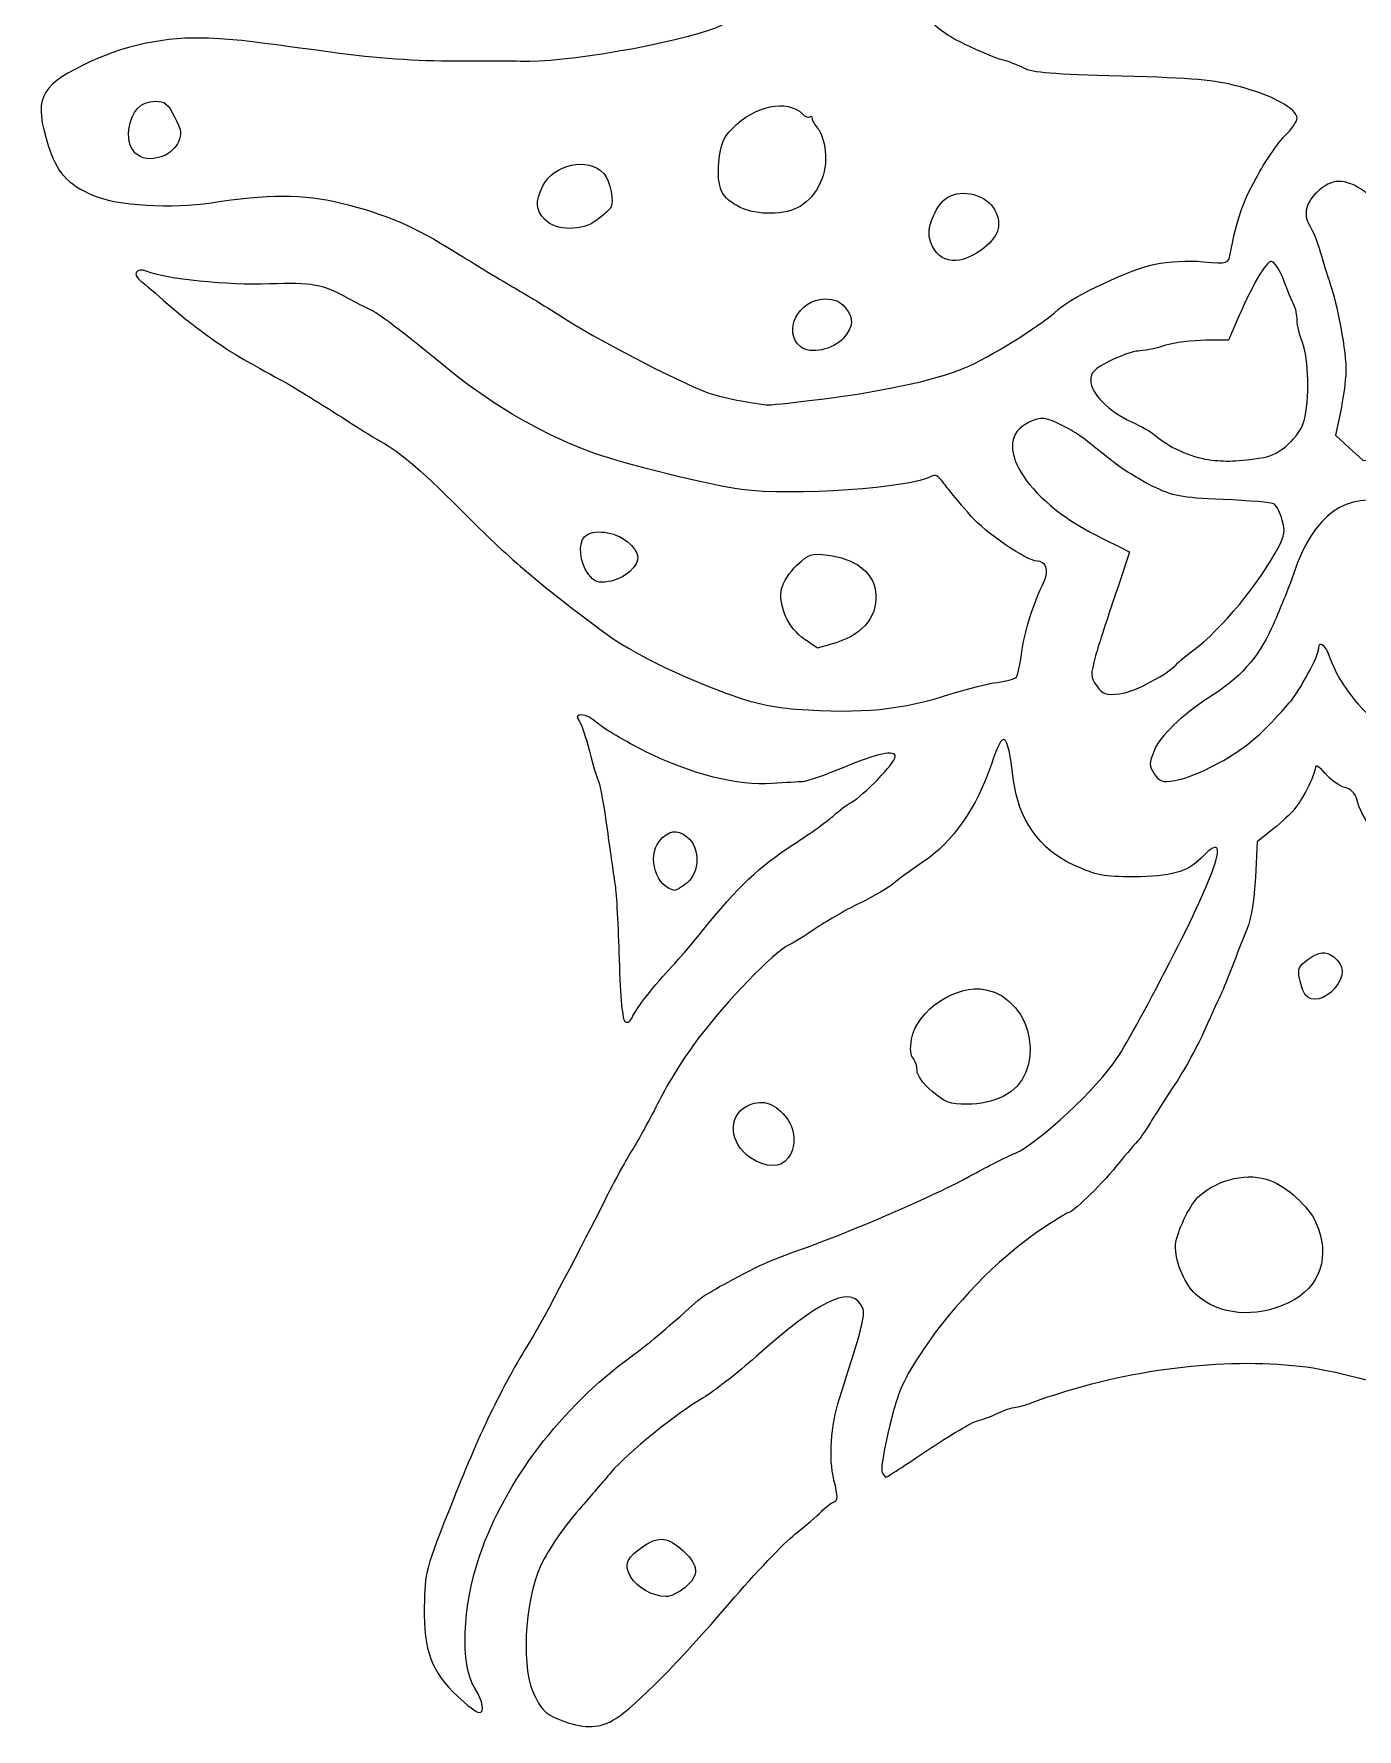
# Model space of a CAD drawing. Header units: centimetres. Extents: x -8.9 to 8.9, y -13 to 13.4.
# Drawn here: x 0.38 to 4.81, y -12.98 to -7.31 of the extents above; entities that cross this region are included whole.
import ezdxf

# ---------------------------------------------------------------- set-up
doc = ezdxf.new("R2010")
doc.units = ezdxf.units.CM
doc.header["$MEASUREMENT"] = 0
doc.layers.add('Layer 1', color=7, linetype='Continuous')

msp = doc.modelspace()

# ---------------------------------------------------------------- linework, layer by layer
at = {"layer": 'Layer 1'}
for points, knots in [([(2.76192, -8.53931), (2.72862, -8.53385), (2.67959, -8.52288), (2.65295, -8.51493), (2.65295, -8.51493), (2.58143, -8.49361), (2.28742, -8.34378), (2.17209, -8.26989), (2.17209, -8.26989), (2.11693, -8.23455), (2.03638, -8.18529), (1.99309, -8.16043), (1.99309, -8.16043), (1.94981, -8.13557), (1.85991, -8.08115), (1.79332, -8.0395), (1.79332, -8.0395), (1.65475, -7.95284), (1.56031, -7.91245), (1.40676, -7.87417), (1.40676, -7.87417), (1.2891, -7.84484), (1.1602, -7.84488), (0.97607, -7.8743), (0.97607, -7.8743), (0.84711, -7.89491), (0.65929, -7.88344), (0.58258, -7.85026), (0.58258, -7.85026), (0.49516, -7.81245), (0.45855, -7.77197), (0.43093, -7.68257), (0.43093, -7.68257), (0.38315, -7.52788), (0.40024, -7.48804), (0.54571, -7.41496), (0.54571, -7.41496), (0.67631, -7.34935), (0.82727, -7.31707), (0.96856, -7.32453), (0.96856, -7.32453), (1.07739, -7.33028), (1.06281, -7.32862), (1.37562, -7.37087), (1.37562, -7.37087), (1.53758, -7.39274), (1.65493, -7.40116), (1.79938, -7.40128), (1.79938, -7.40128), (1.90925, -7.40136), (2.01822, -7.40154), (2.04153, -7.40165), (2.04153, -7.40165), (2.19865, -7.40242), (2.59519, -7.32792), (2.6824, -7.28125), (2.6824, -7.28125), (2.69672, -7.27359), (2.74771, -7.25433), (2.79571, -7.23846), (2.79571, -7.23846), (2.91416, -7.1993), (3.08756, -7.12971), (3.16304, -7.09105), (3.16304, -7.09105), (3.22409, -7.05978), (3.22556, -7.05963), (3.24834, -7.08224), (3.24834, -7.08224), (3.26109, -7.09489), (3.27767, -7.11887), (3.28518, -7.13552), (3.28518, -7.13552), (3.29269, -7.15217), (3.32302, -7.19606), (3.35258, -7.23305), (3.35258, -7.23305), (3.39431, -7.28528), (3.42643, -7.31012), (3.49629, -7.34418), (3.49629, -7.34418), (3.54577, -7.36831), (3.60237, -7.39192), (3.62206, -7.39666), (3.62206, -7.39666), (3.64175, -7.4014), (3.67421, -7.41388), (3.69419, -7.42439), (3.69419, -7.42439), (3.72296, -7.43953), (3.79096, -7.44511), (4.02109, -7.45122), (4.02109, -7.45122), (4.26629, -7.45773), (4.32774, -7.46316), (4.41458, -7.48597), (4.41458, -7.48597), (4.52612, -7.51527), (4.6083, -7.56005), (4.6083, -7.59151), (4.6083, -7.59151), (4.6083, -7.6024), (4.58953, -7.62953), (4.5666, -7.65181), (4.5666, -7.65181), (4.54366, -7.67409), (4.50068, -7.73729), (4.47108, -7.79227), (4.47108, -7.79227), (4.42328, -7.88106), (4.40818, -7.92529), (4.38454, -8.04589), (4.38454, -8.04589), (4.37817, -8.07838), (4.37791, -8.07846), (4.2941, -8.07143), (4.2941, -8.07143), (4.24573, -8.06737), (4.17764, -8.07072), (4.13373, -8.0793), (4.13373, -8.0793), (4.05427, -8.09483), (3.86168, -8.18521), (3.80921, -8.23158), (3.80921, -8.23158), (3.74205, -8.29094), (3.57868, -8.39262), (3.49376, -8.42791), (3.49376, -8.42791), (3.396, -8.46854), (3.20589, -8.50859), (2.9859, -8.53491), (2.9859, -8.53491), (2.90932, -8.54407), (2.84122, -8.55104), (2.83456, -8.5504), (2.83456, -8.5504), (2.8279, -8.54976), (2.79521, -8.54476), (2.76192, -8.53929), (2.76192, -8.53929), (2.76192, -8.53929), (2.76192, -8.53931), (2.76192, -8.53931)], [0, 0, 0, 0, 0.027027, 0.027027, 0.027027, 0.027027, 0.0540541, 0.0540541, 0.0540541, 0.0540541, 0.0810811, 0.0810811, 0.0810811, 0.0810811, 0.1081081, 0.1081081, 0.1081081, 0.1081081, 0.1351351, 0.1351351, 0.1351351, 0.1351351, 0.1621622, 0.1621622, 0.1621622, 0.1621622, 0.1891892, 0.1891892, 0.1891892, 0.1891892, 0.2162162, 0.2162162, 0.2162162, 0.2162162, 0.2432432, 0.2432432, 0.2432432, 0.2432432, 0.2702703, 0.2702703, 0.2702703, 0.2702703, 0.2972973, 0.2972973, 0.2972973, 0.2972973, 0.3243243, 0.3243243, 0.3243243, 0.3243243, 0.3513514, 0.3513514, 0.3513514, 0.3513514, 0.3783784, 0.3783784, 0.3783784, 0.3783784, 0.4054054, 0.4054054, 0.4054054, 0.4054054, 0.4324324, 0.4324324, 0.4324324, 0.4324324, 0.4594595, 0.4594595, 0.4594595, 0.4594595, 0.4864865, 0.4864865, 0.4864865, 0.4864865, 0.5135135, 0.5135135, 0.5135135, 0.5135135, 0.5405405, 0.5405405, 0.5405405, 0.5405405, 0.5675676, 0.5675676, 0.5675676, 0.5675676, 0.5945946, 0.5945946, 0.5945946, 0.5945946, 0.6216216, 0.6216216, 0.6216216, 0.6216216, 0.6486486, 0.6486486, 0.6486486, 0.6486486, 0.6756757, 0.6756757, 0.6756757, 0.6756757, 0.7027027, 0.7027027, 0.7027027, 0.7027027, 0.7297297, 0.7297297, 0.7297297, 0.7297297, 0.7567568, 0.7567568, 0.7567568, 0.7567568, 0.7837838, 0.7837838, 0.7837838, 0.7837838, 0.8108108, 0.8108108, 0.8108108, 0.8108108, 0.8378378, 0.8378378, 0.8378378, 0.8378378, 0.8648649, 0.8648649, 0.8648649, 0.8648649, 0.8918919, 0.8918919, 0.8918919, 0.8918919, 0.9189189, 0.9189189, 0.9189189, 0.9189189, 0.9459459, 0.9459459, 0.9459459, 0.9459459, 1, 1, 1, 1]), ([(0.82283, -7.71535), (0.83906, -7.70796), (0.85872, -7.68788), (0.86653, -7.67074), (0.86653, -7.67074), (0.87849, -7.64449), (0.87649, -7.63133), (0.85385, -7.58732), (0.85385, -7.58732), (0.83068, -7.54227), (0.82166, -7.53507), (0.78838, -7.53507), (0.78838, -7.53507), (0.73941, -7.53507), (0.70956, -7.56745), (0.70122, -7.62958), (0.70122, -7.62958), (0.69067, -7.70822), (0.74867, -7.74913), (0.82282, -7.71534), (0.82282, -7.71534), (0.82282, -7.71534), (0.82283, -7.71535), (0.82283, -7.71535)], [0, 0, 0, 0, 0.1428571, 0.1428571, 0.1428571, 0.1428571, 0.2857143, 0.2857143, 0.2857143, 0.2857143, 0.4285714, 0.4285714, 0.4285714, 0.4285714, 0.5714286, 0.5714286, 0.5714286, 0.5714286, 0.7142857, 0.7142857, 0.7142857, 0.7142857, 1, 1, 1, 1]), ([(2.94607, -7.88662), (3.00388, -7.85137), (3.03884, -7.77466), (3.03023, -7.70195), (3.03023, -7.70195), (3.02641, -7.66973), (3.01488, -7.63496), (3.0046, -7.62468), (3.0046, -7.62468), (2.99432, -7.6144), (2.98591, -7.60002), (2.98591, -7.59273), (2.98591, -7.59273), (2.98591, -7.58544), (2.98254, -7.58284), (2.97841, -7.58696), (2.97841, -7.58696), (2.97429, -7.59108), (2.96322, -7.58675), (2.95381, -7.57735), (2.95381, -7.57735), (2.90315, -7.52669), (2.79373, -7.54934), (2.71958, -7.62585), (2.71958, -7.62585), (2.68753, -7.65892), (2.68008, -7.67764), (2.6745, -7.73912), (2.6745, -7.73912), (2.66671, -7.82502), (2.68271, -7.85889), (2.74574, -7.88995), (2.74574, -7.88995), (2.80198, -7.91766), (2.89776, -7.91607), (2.94607, -7.88662)], [0, 0, 0, 0, 0.1, 0.1, 0.1, 0.1, 0.2, 0.2, 0.2, 0.2, 0.3, 0.3, 0.3, 0.3, 0.4, 0.4, 0.4, 0.4, 0.5, 0.5, 0.5, 0.5, 0.6, 0.6, 0.6, 0.6, 0.7, 0.7, 0.7, 0.7, 0.8, 0.8, 0.8, 0.8, 1, 1, 1, 1]), ([(2.26691, -7.93201), (2.28612, -7.91726), (2.30612, -7.89955), (2.31136, -7.89266), (2.31136, -7.89266), (2.32562, -7.87389), (2.31169, -7.80149), (2.289, -7.77641), (2.289, -7.77641), (2.23782, -7.71986), (2.12017, -7.74491), (2.08456, -7.81995), (2.08456, -7.81995), (2.05922, -7.87335), (2.06086, -7.89758), (2.09208, -7.93081), (2.09208, -7.93081), (2.12828, -7.96934), (2.21751, -7.96995), (2.26692, -7.93201), (2.26692, -7.93201), (2.26692, -7.93201), (2.26691, -7.93201), (2.26691, -7.93201)], [0, 0, 0, 0, 0.1428571, 0.1428571, 0.1428571, 0.1428571, 0.2857143, 0.2857143, 0.2857143, 0.2857143, 0.4285714, 0.4285714, 0.4285714, 0.4285714, 0.5714286, 0.5714286, 0.5714286, 0.5714286, 0.7142857, 0.7142857, 0.7142857, 0.7142857, 1, 1, 1, 1]), ([(4.78284, -8.69427), (4.78284, -8.69427), (4.73665, -8.65194), (4.73665, -8.65194), (4.73665, -8.65194), (4.73665, -8.65194), (4.75299, -8.57478), (4.75299, -8.57478), (4.75299, -8.57478), (4.76198, -8.53234), (4.77035, -8.47038), (4.7716, -8.43708), (4.7716, -8.43708), (4.77378, -8.3787), (4.74237, -8.20934), (4.71546, -8.13439), (4.71546, -8.13439), (4.70829, -8.11441), (4.69496, -8.07138), (4.68584, -8.03877), (4.68584, -8.03877), (4.67672, -8.00616), (4.66088, -7.96668), (4.65064, -7.95104), (4.65064, -7.95104), (4.62601, -7.91346), (4.63793, -7.86974), (4.68318, -7.83167), (4.68318, -7.83167), (4.73344, -7.78938), (4.77578, -7.79326), (4.84813, -7.84679), (4.84813, -7.84679), (4.92763, -7.90561), (4.96335, -7.97357), (5.00125, -8.13816), (5.00125, -8.13816), (5.01803, -8.21104), (5.04484, -8.29368), (5.06081, -8.32181), (5.06081, -8.32181), (5.08723, -8.36833), (5.17767, -8.44296), (5.20778, -8.44308), (5.20778, -8.44308), (5.21454, -8.4431), (5.23906, -8.45327), (5.26226, -8.46565), (5.26226, -8.46565), (5.28547, -8.47804), (5.31808, -8.49241), (5.33473, -8.49758), (5.33473, -8.49758), (5.37739, -8.51085), (5.47381, -8.58804), (5.49802, -8.62833), (5.49802, -8.62833), (5.51459, -8.6559), (5.51554, -8.6656), (5.5031, -8.68059), (5.5031, -8.68059), (5.49033, -8.69598), (5.45399, -8.69848), (5.28112, -8.69584), (5.28112, -8.69584), (5.14722, -8.6938), (5.06581, -8.6974), (5.04998, -8.70606), (5.04998, -8.70606), (5.03654, -8.71342), (4.98132, -8.72329), (4.92727, -8.72801), (4.92727, -8.72801), (4.92727, -8.72801), (4.829, -8.73658), (4.829, -8.73658), (4.829, -8.73658), (4.829, -8.73658), (4.78281, -8.69425), (4.78281, -8.69425), (4.78281, -8.69425), (4.78281, -8.69425), (4.78284, -8.69427), (4.78284, -8.69427)], [0, 0, 0, 0, 0.0454545, 0.0454545, 0.0454545, 0.0454545, 0.0909091, 0.0909091, 0.0909091, 0.0909091, 0.1363636, 0.1363636, 0.1363636, 0.1363636, 0.1818182, 0.1818182, 0.1818182, 0.1818182, 0.2272727, 0.2272727, 0.2272727, 0.2272727, 0.2727273, 0.2727273, 0.2727273, 0.2727273, 0.3181818, 0.3181818, 0.3181818, 0.3181818, 0.3636364, 0.3636364, 0.3636364, 0.3636364, 0.4090909, 0.4090909, 0.4090909, 0.4090909, 0.4545455, 0.4545455, 0.4545455, 0.4545455, 0.5, 0.5, 0.5, 0.5, 0.5454545, 0.5454545, 0.5454545, 0.5454545, 0.5909091, 0.5909091, 0.5909091, 0.5909091, 0.6363636, 0.6363636, 0.6363636, 0.6363636, 0.6818182, 0.6818182, 0.6818182, 0.6818182, 0.7272727, 0.7272727, 0.7272727, 0.7272727, 0.7727273, 0.7727273, 0.7727273, 0.7727273, 0.8181818, 0.8181818, 0.8181818, 0.8181818, 0.8636364, 0.8636364, 0.8636364, 0.8636364, 0.9090909, 0.9090909, 0.9090909, 0.9090909, 1, 1, 1, 1]), ([(3.55156, -8.03255), (3.60893, -7.99099), (3.62349, -7.94888), (3.59772, -7.89905), (3.59772, -7.89905), (3.57138, -7.84811), (3.48879, -7.82612), (3.43872, -7.85672), (3.43872, -7.85672), (3.40212, -7.87909), (3.36951, -7.95396), (3.37929, -7.99315), (3.37929, -7.99315), (3.39969, -8.07491), (3.47067, -8.09114), (3.55156, -8.03254), (3.55156, -8.03254), (3.55156, -8.03254), (3.55156, -8.03255), (3.55156, -8.03255)], [0, 0, 0, 0, 0.1666667, 0.1666667, 0.1666667, 0.1666667, 0.3333333, 0.3333333, 0.3333333, 0.3333333, 0.5, 0.5, 0.5, 0.5, 0.6666667, 0.6666667, 0.6666667, 0.6666667, 1, 1, 1, 1]), ([(2.93142, -9.56724), (2.85079, -9.56137), (2.79097, -9.54786), (2.70138, -9.51529), (2.70138, -9.51529), (2.54472, -9.45833), (2.37968, -9.37671), (2.29578, -9.31469), (2.29578, -9.31469), (2.08536, -9.15916), (1.97114, -9.06253), (1.83577, -8.92554), (1.83577, -8.92554), (1.69067, -8.77871), (1.60564, -8.70513), (1.54361, -8.67274), (1.54361, -8.67274), (1.52779, -8.66448), (1.46309, -8.62411), (1.39983, -8.58303), (1.39983, -8.58303), (1.33657, -8.54195), (1.2494, -8.48898), (1.20611, -8.46532), (1.20611, -8.46532), (1.16283, -8.44166), (1.10834, -8.41147), (1.08504, -8.39823), (1.08504, -8.39823), (1.01266, -8.3571), (0.90033, -8.27526), (0.83078, -8.21299), (0.83078, -8.21299), (0.79416, -8.18019), (0.75382, -8.14583), (0.74115, -8.13664), (0.74115, -8.13664), (0.7102, -8.11418), (0.7259, -8.08923), (0.76159, -8.10414), (0.76159, -8.10414), (0.82215, -8.12943), (1.03401, -8.15117), (1.16978, -8.14603), (1.16978, -8.14603), (1.31373, -8.14057), (1.34977, -8.14722), (1.43614, -8.19512), (1.43614, -8.19512), (1.45945, -8.20805), (1.49214, -8.22475), (1.50878, -8.23225), (1.50878, -8.23225), (1.537, -8.24495), (1.60258, -8.2951), (1.7812, -8.44053), (1.7812, -8.44053), (1.92234, -8.55545), (2.1016, -8.6573), (2.25947, -8.71225), (2.25947, -8.71225), (2.37448, -8.75229), (2.63915, -8.81748), (2.74979, -8.83303), (2.74979, -8.83303), (2.91442, -8.85616), (3.32409, -8.82791), (3.38436, -8.78926), (3.38436, -8.78926), (3.39648, -8.78149), (3.40776, -8.78679), (3.42308, -8.80747), (3.42308, -8.80747), (3.44586, -8.8382), (3.45164, -8.84521), (3.51732, -8.92186), (3.51732, -8.92186), (3.56441, -8.97682), (3.70527, -9.07273), (3.7389, -9.07273), (3.7389, -9.07273), (3.76788, -9.07273), (3.77959, -9.10324), (3.76361, -9.13711), (3.76361, -9.13711), (3.72363, -9.22186), (3.69908, -9.29799), (3.68917, -9.36795), (3.68917, -9.36795), (3.683, -9.41155), (3.67465, -9.45255), (3.67063, -9.45905), (3.67063, -9.45905), (3.66661, -9.46555), (3.63757, -9.47412), (3.60609, -9.47809), (3.60609, -9.47809), (3.57461, -9.48206), (3.508, -9.49844), (3.45806, -9.51449), (3.45806, -9.51449), (3.28226, -9.57099), (3.15616, -9.58362), (2.93139, -9.56726), (2.93139, -9.56726), (2.93139, -9.56726), (2.93142, -9.56724), (2.93142, -9.56724)], [0, 0, 0, 0, 0.0357143, 0.0357143, 0.0357143, 0.0357143, 0.0714286, 0.0714286, 0.0714286, 0.0714286, 0.1071429, 0.1071429, 0.1071429, 0.1071429, 0.1428571, 0.1428571, 0.1428571, 0.1428571, 0.1785714, 0.1785714, 0.1785714, 0.1785714, 0.2142857, 0.2142857, 0.2142857, 0.2142857, 0.25, 0.25, 0.25, 0.25, 0.2857143, 0.2857143, 0.2857143, 0.2857143, 0.3214286, 0.3214286, 0.3214286, 0.3214286, 0.3571429, 0.3571429, 0.3571429, 0.3571429, 0.3928571, 0.3928571, 0.3928571, 0.3928571, 0.4285714, 0.4285714, 0.4285714, 0.4285714, 0.4642857, 0.4642857, 0.4642857, 0.4642857, 0.5, 0.5, 0.5, 0.5, 0.5357143, 0.5357143, 0.5357143, 0.5357143, 0.5714286, 0.5714286, 0.5714286, 0.5714286, 0.6071429, 0.6071429, 0.6071429, 0.6071429, 0.6428571, 0.6428571, 0.6428571, 0.6428571, 0.6785714, 0.6785714, 0.6785714, 0.6785714, 0.7142857, 0.7142857, 0.7142857, 0.7142857, 0.75, 0.75, 0.75, 0.75, 0.7857143, 0.7857143, 0.7857143, 0.7857143, 0.8214286, 0.8214286, 0.8214286, 0.8214286, 0.8571429, 0.8571429, 0.8571429, 0.8571429, 0.8928571, 0.8928571, 0.8928571, 0.8928571, 0.9285714, 0.9285714, 0.9285714, 0.9285714, 1, 1, 1, 1]), ([(4.31167, -8.73316), (4.2531, -8.72508), (4.17624, -8.6902), (4.13357, -8.65234), (4.13357, -8.65234), (4.12218, -8.64223), (4.08665, -8.62182), (4.05462, -8.60698), (4.05462, -8.60698), (3.97758, -8.57129), (3.91818, -8.51119), (3.91818, -8.46894), (3.91818, -8.46894), (3.91818, -8.44138), (3.92863, -8.43079), (3.98295, -8.40328), (3.98295, -8.40328), (4.01858, -8.38524), (4.0608, -8.37042), (4.07678, -8.37035), (4.07678, -8.37035), (4.09276, -8.37027), (4.13258, -8.36211), (4.16527, -8.35219), (4.16527, -8.35219), (4.19796, -8.34227), (4.25945, -8.33416), (4.30191, -8.33416), (4.30191, -8.33416), (4.30191, -8.33416), (4.37911, -8.33416), (4.37911, -8.33416), (4.37911, -8.33416), (4.37911, -8.33416), (4.40346, -8.27665), (4.40346, -8.27665), (4.40346, -8.27665), (4.45591, -8.15278), (4.50553, -8.06742), (4.52317, -8.07072), (4.52317, -8.07072), (4.53296, -8.07255), (4.55131, -8.10124), (4.56395, -8.13449), (4.56395, -8.13449), (4.57659, -8.16773), (4.59174, -8.20439), (4.59761, -8.21596), (4.59761, -8.21596), (4.60348, -8.22752), (4.60829, -8.25085), (4.60829, -8.26781), (4.60829, -8.26781), (4.60829, -8.28476), (4.61646, -8.31819), (4.62645, -8.3421), (4.62645, -8.3421), (4.64736, -8.39215), (4.65052, -8.53642), (4.63214, -8.60257), (4.63214, -8.60257), (4.61699, -8.6571), (4.54996, -8.71833), (4.49655, -8.72642), (4.49655, -8.72642), (4.40873, -8.73972), (4.36947, -8.74115), (4.31165, -8.73318), (4.31165, -8.73318), (4.31165, -8.73318), (4.31167, -8.73316), (4.31167, -8.73316)], [0, 0, 0, 0, 0.0526316, 0.0526316, 0.0526316, 0.0526316, 0.1052632, 0.1052632, 0.1052632, 0.1052632, 0.1578947, 0.1578947, 0.1578947, 0.1578947, 0.2105263, 0.2105263, 0.2105263, 0.2105263, 0.2631579, 0.2631579, 0.2631579, 0.2631579, 0.3157895, 0.3157895, 0.3157895, 0.3157895, 0.3684211, 0.3684211, 0.3684211, 0.3684211, 0.4210526, 0.4210526, 0.4210526, 0.4210526, 0.4736842, 0.4736842, 0.4736842, 0.4736842, 0.5263158, 0.5263158, 0.5263158, 0.5263158, 0.5789474, 0.5789474, 0.5789474, 0.5789474, 0.6315789, 0.6315789, 0.6315789, 0.6315789, 0.6842105, 0.6842105, 0.6842105, 0.6842105, 0.7368421, 0.7368421, 0.7368421, 0.7368421, 0.7894737, 0.7894737, 0.7894737, 0.7894737, 0.8421053, 0.8421053, 0.8421053, 0.8421053, 0.8947368, 0.8947368, 0.8947368, 0.8947368, 1, 1, 1, 1]), ([(3.09069, -8.32713), (3.12501, -8.28719), (3.12646, -8.26119), (3.09644, -8.22412), (3.09644, -8.22412), (3.08005, -8.20388), (3.06122, -8.19614), (3.02832, -8.19614), (3.02832, -8.19614), (2.94073, -8.19614), (2.88573, -8.30576), (2.94797, -8.35627), (2.94797, -8.35627), (2.97951, -8.38186), (3.05731, -8.36598), (3.0907, -8.32712), (3.0907, -8.32712), (3.0907, -8.32712), (3.09069, -8.32713), (3.09069, -8.32713)], [0, 0, 0, 0, 0.1666667, 0.1666667, 0.1666667, 0.1666667, 0.3333333, 0.3333333, 0.3333333, 0.3333333, 0.5, 0.5, 0.5, 0.5, 0.6666667, 0.6666667, 0.6666667, 0.6666667, 1, 1, 1, 1]), ([(3.93811, -9.49009), (3.91698, -9.46018), (3.91677, -9.45429), (3.93456, -9.38962), (3.93456, -9.38962), (3.94495, -9.35184), (3.97499, -9.25827), (4.00132, -9.18169), (4.00132, -9.18169), (4.02765, -9.10511), (4.04832, -9.04198), (4.04725, -9.04141), (4.04725, -9.04141), (4.04618, -9.04083), (3.99709, -9.01632), (3.93815, -8.98693), (3.93815, -8.98693), (3.69861, -8.86748), (3.57961, -8.67087), (3.70968, -8.60946), (3.70968, -8.60946), (3.75283, -8.58909), (3.76936, -8.59077), (3.82737, -8.62147), (3.82737, -8.62147), (3.87675, -8.6476), (3.88944, -8.65671), (3.9887, -8.7373), (3.9887, -8.7373), (4.01983, -8.76258), (4.08072, -8.80048), (4.124, -8.82152), (4.124, -8.82152), (4.19651, -8.85677), (4.21508, -8.8603), (4.3601, -8.86637), (4.3601, -8.86637), (4.44667, -8.86999), (4.52411, -8.87724), (4.53218, -8.88248), (4.53218, -8.88248), (4.54026, -8.88772), (4.55227, -8.91157), (4.55888, -8.93549), (4.55888, -8.93549), (4.56865, -8.97088), (4.5666, -8.98715), (4.54787, -9.02283), (4.54787, -9.02283), (4.48286, -9.14666), (4.3557, -9.30062), (4.25881, -9.37278), (4.25881, -9.37278), (4.23461, -9.3908), (4.21209, -9.40913), (4.20876, -9.4135), (4.20876, -9.4135), (4.18294, -9.4474), (4.06294, -9.51114), (4.01556, -9.51611), (4.01556, -9.51611), (3.96669, -9.52124), (3.95805, -9.51834), (3.93811, -9.49011), (3.93811, -9.49011), (3.93811, -9.49011), (3.93811, -9.49009), (3.93811, -9.49009)], [0, 0, 0, 0, 0.0555556, 0.0555556, 0.0555556, 0.0555556, 0.1111111, 0.1111111, 0.1111111, 0.1111111, 0.1666667, 0.1666667, 0.1666667, 0.1666667, 0.2222222, 0.2222222, 0.2222222, 0.2222222, 0.2777778, 0.2777778, 0.2777778, 0.2777778, 0.3333333, 0.3333333, 0.3333333, 0.3333333, 0.3888889, 0.3888889, 0.3888889, 0.3888889, 0.4444444, 0.4444444, 0.4444444, 0.4444444, 0.5, 0.5, 0.5, 0.5, 0.5555556, 0.5555556, 0.5555556, 0.5555556, 0.6111111, 0.6111111, 0.6111111, 0.6111111, 0.6666667, 0.6666667, 0.6666667, 0.6666667, 0.7222222, 0.7222222, 0.7222222, 0.7222222, 0.7777778, 0.7777778, 0.7777778, 0.7777778, 0.8333333, 0.8333333, 0.8333333, 0.8333333, 0.8888889, 0.8888889, 0.8888889, 0.8888889, 1, 1, 1, 1]), ([(4.13076, -9.78377), (4.11271, -9.75622), (4.11262, -9.74941), (4.12974, -9.70663), (4.12974, -9.70663), (4.14884, -9.6589), (4.2242, -9.58584), (4.31167, -9.53025), (4.31167, -9.53025), (4.41834, -9.46246), (4.47552, -9.39918), (4.52301, -9.29641), (4.52301, -9.29641), (4.54828, -9.24172), (4.58101, -9.16074), (4.59574, -9.11646), (4.59574, -9.11646), (4.66218, -8.91681), (4.77506, -8.83608), (4.92496, -8.88099), (4.92496, -8.88099), (4.98265, -8.89827), (5.01093, -8.94089), (5.0361, -9.04851), (5.0361, -9.04851), (5.07118, -9.19848), (5.06967, -9.22268), (5.01812, -9.33668), (5.01812, -9.33668), (4.98702, -9.40546), (4.98379, -9.57891), (5.0124, -9.64441), (5.0124, -9.64441), (5.03417, -9.69426), (5.03814, -9.73863), (5.02082, -9.73863), (5.02082, -9.73863), (5.00658, -9.73863), (4.9751, -9.7074), (4.95898, -9.67727), (4.95898, -9.67727), (4.95217, -9.66454), (4.9307, -9.64591), (4.91128, -9.63586), (4.91128, -9.63586), (4.84082, -9.59942), (4.74666, -9.48262), (4.71818, -9.39631), (4.71818, -9.39631), (4.70441, -9.35458), (4.68095, -9.33425), (4.68095, -9.36405), (4.68095, -9.36405), (4.68095, -9.3889), (4.61727, -9.50664), (4.58214, -9.54675), (4.58214, -9.54675), (4.51228, -9.62652), (4.46833, -9.6687), (4.42064, -9.70178), (4.42064, -9.70178), (4.34608, -9.75349), (4.25213, -9.79775), (4.19882, -9.80627), (4.19882, -9.80627), (4.15637, -9.81306), (4.14818, -9.81035), (4.13076, -9.78377)], [0, 0, 0, 0, 0.0555556, 0.0555556, 0.0555556, 0.0555556, 0.1111111, 0.1111111, 0.1111111, 0.1111111, 0.1666667, 0.1666667, 0.1666667, 0.1666667, 0.2222222, 0.2222222, 0.2222222, 0.2222222, 0.2777778, 0.2777778, 0.2777778, 0.2777778, 0.3333333, 0.3333333, 0.3333333, 0.3333333, 0.3888889, 0.3888889, 0.3888889, 0.3888889, 0.4444444, 0.4444444, 0.4444444, 0.4444444, 0.5, 0.5, 0.5, 0.5, 0.5555556, 0.5555556, 0.5555556, 0.5555556, 0.6111111, 0.6111111, 0.6111111, 0.6111111, 0.6666667, 0.6666667, 0.6666667, 0.6666667, 0.7222222, 0.7222222, 0.7222222, 0.7222222, 0.7777778, 0.7777778, 0.7777778, 0.7777778, 0.8333333, 0.8333333, 0.8333333, 0.8333333, 0.8888889, 0.8888889, 0.8888889, 0.8888889, 1, 1, 1, 1]), ([(2.37622, -9.10741), (2.41448, -9.07147), (2.41215, -9.04478), (2.3675, -9.0072), (2.3675, -9.0072), (2.32703, -8.97315), (2.25172, -8.96422), (2.22556, -8.99038), (2.22556, -8.99038), (2.20256, -9.01338), (2.20862, -9.07849), (2.23713, -9.11473), (2.23713, -9.11473), (2.25931, -9.14293), (2.26957, -9.14688), (2.30546, -9.14106), (2.30546, -9.14106), (2.32869, -9.13729), (2.36053, -9.12215), (2.37622, -9.1074), (2.37622, -9.1074), (2.37622, -9.1074), (2.37622, -9.10741), (2.37622, -9.10741)], [0, 0, 0, 0, 0.1428571, 0.1428571, 0.1428571, 0.1428571, 0.2857143, 0.2857143, 0.2857143, 0.2857143, 0.4285714, 0.4285714, 0.4285714, 0.4285714, 0.5714286, 0.5714286, 0.5714286, 0.5714286, 0.7142857, 0.7142857, 0.7142857, 0.7142857, 1, 1, 1, 1]), ([(3.06615, -9.34535), (3.16078, -9.31725), (3.21124, -9.24917), (3.19754, -9.16807), (3.19754, -9.16807), (3.18731, -9.10754), (3.12614, -9.06317), (3.03861, -9.0528), (3.03861, -9.0528), (2.98257, -9.04616), (2.9756, -9.04843), (2.93538, -9.08644), (2.93538, -9.08644), (2.91165, -9.10886), (2.88854, -9.14413), (2.88401, -9.16484), (2.88401, -9.16484), (2.87198, -9.21987), (2.90698, -9.29761), (2.96003, -9.33366), (2.96003, -9.33366), (2.98402, -9.34996), (3.00412, -9.3633), (3.0047, -9.3633), (3.0047, -9.3633), (3.00527, -9.3633), (3.03293, -9.35523), (3.06616, -9.34536), (3.06616, -9.34536), (3.06616, -9.34536), (3.06615, -9.34535), (3.06615, -9.34535)], [0, 0, 0, 0, 0.1111111, 0.1111111, 0.1111111, 0.1111111, 0.2222222, 0.2222222, 0.2222222, 0.2222222, 0.3333333, 0.3333333, 0.3333333, 0.3333333, 0.4444444, 0.4444444, 0.4444444, 0.4444444, 0.5555556, 0.5555556, 0.5555556, 0.5555556, 0.6666667, 0.6666667, 0.6666667, 0.6666667, 0.7777778, 0.7777778, 0.7777778, 0.7777778, 1, 1, 1, 1]), ([(2.36062, -10.61316), (2.35155, -10.60737), (2.3447, -10.53527), (2.34079, -10.40454), (2.34079, -10.40454), (2.33751, -10.29467), (2.33138, -10.18297), (2.32716, -10.15634), (2.32716, -10.15634), (2.32295, -10.1297), (2.31096, -10.04537), (2.30053, -9.96893), (2.30053, -9.96893), (2.29009, -9.89249), (2.27747, -9.82166), (2.27248, -9.81153), (2.27248, -9.81153), (2.26749, -9.8014), (2.25357, -9.75498), (2.24155, -9.70836), (2.24155, -9.70836), (2.22953, -9.66175), (2.21441, -9.61686), (2.20795, -9.60862), (2.20795, -9.60862), (2.18281, -9.57654), (2.23239, -9.58094), (2.26812, -9.61396), (2.26812, -9.61396), (2.28828, -9.63259), (2.36132, -9.67579), (2.43043, -9.70996), (2.43043, -9.70996), (2.58318, -9.78549), (2.73735, -9.8243), (2.85273, -9.81628), (2.85273, -9.81628), (2.89601, -9.81327), (2.94168, -9.81063), (2.9542, -9.81041), (2.9542, -9.81041), (2.96673, -9.8102), (3.02865, -9.7885), (3.09182, -9.76222), (3.09182, -9.76222), (3.20585, -9.71476), (3.26439, -9.70283), (3.26439, -9.72705), (3.26439, -9.72705), (3.26439, -9.74541), (3.15544, -9.859), (3.11948, -9.87814), (3.11948, -9.87814), (3.10262, -9.88711), (3.07521, -9.90728), (3.05856, -9.92296), (3.05856, -9.92296), (3.04191, -9.93864), (2.98198, -9.98181), (2.92538, -10.0189), (2.92538, -10.0189), (2.80167, -10.09996), (2.74981, -10.14949), (2.61033, -10.3198), (2.61033, -10.3198), (2.57488, -10.36308), (2.53728, -10.40717), (2.52677, -10.41777), (2.52677, -10.41777), (2.47704, -10.46794), (2.39763, -10.56741), (2.38668, -10.59324), (2.38668, -10.59324), (2.37935, -10.61054), (2.36895, -10.61849), (2.36062, -10.61317), (2.36062, -10.61317), (2.36062, -10.61317), (2.36062, -10.61316), (2.36062, -10.61316)], [0, 0, 0, 0, 0.047619, 0.047619, 0.047619, 0.047619, 0.0952381, 0.0952381, 0.0952381, 0.0952381, 0.1428571, 0.1428571, 0.1428571, 0.1428571, 0.1904762, 0.1904762, 0.1904762, 0.1904762, 0.2380952, 0.2380952, 0.2380952, 0.2380952, 0.2857143, 0.2857143, 0.2857143, 0.2857143, 0.3333333, 0.3333333, 0.3333333, 0.3333333, 0.3809524, 0.3809524, 0.3809524, 0.3809524, 0.4285714, 0.4285714, 0.4285714, 0.4285714, 0.4761905, 0.4761905, 0.4761905, 0.4761905, 0.5238095, 0.5238095, 0.5238095, 0.5238095, 0.5714286, 0.5714286, 0.5714286, 0.5714286, 0.6190476, 0.6190476, 0.6190476, 0.6190476, 0.6666667, 0.6666667, 0.6666667, 0.6666667, 0.7142857, 0.7142857, 0.7142857, 0.7142857, 0.7619048, 0.7619048, 0.7619048, 0.7619048, 0.8095238, 0.8095238, 0.8095238, 0.8095238, 0.8571429, 0.8571429, 0.8571429, 0.8571429, 0.9047619, 0.9047619, 0.9047619, 0.9047619, 1, 1, 1, 1]), ([(1.80016, -12.86796), (1.71324, -12.78666), (1.68658, -12.71545), (1.68897, -12.57095), (1.68897, -12.57095), (1.69098, -12.44918), (1.69081, -12.44982), (1.7863, -12.20854), (1.7863, -12.20854), (1.87641, -11.98086), (1.95478, -11.82096), (2.05332, -11.66371), (2.05332, -11.66371), (2.07723, -11.62555), (2.22926, -11.33765), (2.28512, -11.22475), (2.28512, -11.22475), (2.31726, -11.15979), (2.36144, -11.07806), (2.38329, -11.04314), (2.38329, -11.04314), (2.40514, -11.00822), (2.44619, -10.93333), (2.47451, -10.87673), (2.47451, -10.87673), (2.50283, -10.82013), (2.56129, -10.72702), (2.60442, -10.66983), (2.60442, -10.66983), (2.69874, -10.54476), (2.85703, -10.38101), (2.90721, -10.3566), (2.90721, -10.3566), (2.92719, -10.34688), (2.96805, -10.32174), (2.99802, -10.30073), (2.99802, -10.30073), (3.02799, -10.27972), (3.09337, -10.24228), (3.14331, -10.21751), (3.14331, -10.21751), (3.19325, -10.19275), (3.24501, -10.16273), (3.25833, -10.15081), (3.25833, -10.15081), (3.27165, -10.13889), (3.31701, -10.10589), (3.35913, -10.07748), (3.35913, -10.07748), (3.45692, -10.01153), (3.5364, -9.8971), (3.5857, -9.75129), (3.5857, -9.75129), (3.62645, -9.63078), (3.63899, -9.63899), (3.65876, -9.79916), (3.65876, -9.79916), (3.67568, -9.93625), (3.74598, -10.03681), (3.86143, -10.08905), (3.86143, -10.08905), (3.93831, -10.12384), (3.95958, -10.12797), (4.0621, -10.12797), (4.0621, -10.12797), (4.1833, -10.12797), (4.24361, -10.1113), (4.28728, -10.06571), (4.28728, -10.06571), (4.38543, -9.96326), (4.35083, -10.08494), (4.19534, -10.38907), (4.19534, -10.38907), (4.1212, -10.53408), (4.03642, -10.68927), (4.00695, -10.73392), (4.00695, -10.73392), (3.94037, -10.83481), (3.74336, -11.01853), (3.66602, -11.05187), (3.66602, -11.05187), (3.6346, -11.06541), (3.57149, -11.09723), (3.52578, -11.12259), (3.52578, -11.12259), (3.39399, -11.19567), (3.109, -11.31858), (2.91328, -11.38674), (2.91328, -11.38674), (2.87666, -11.3995), (2.8249, -11.42103), (2.79826, -11.4346), (2.79826, -11.4346), (2.67982, -11.49493), (2.62534, -11.52592), (2.60365, -11.54531), (2.60365, -11.54531), (2.48658, -11.64992), (2.43769, -11.69094), (2.37955, -11.73331), (2.37955, -11.73331), (2.14722, -11.90261), (1.95926, -12.14954), (1.87496, -12.39621), (1.87496, -12.39621), (1.81555, -12.57004), (1.80839, -12.76078), (1.85824, -12.84144), (1.85824, -12.84144), (1.88605, -12.88644), (1.892, -12.92289), (1.87153, -12.92289), (1.87153, -12.92289), (1.86459, -12.92289), (1.83248, -12.89818), (1.80019, -12.86797), (1.80019, -12.86797), (1.80019, -12.86797), (1.80016, -12.86796), (1.80016, -12.86796)], [0, 0, 0, 0, 0.0322581, 0.0322581, 0.0322581, 0.0322581, 0.0645161, 0.0645161, 0.0645161, 0.0645161, 0.0967742, 0.0967742, 0.0967742, 0.0967742, 0.1290323, 0.1290323, 0.1290323, 0.1290323, 0.1612903, 0.1612903, 0.1612903, 0.1612903, 0.1935484, 0.1935484, 0.1935484, 0.1935484, 0.2258065, 0.2258065, 0.2258065, 0.2258065, 0.2580645, 0.2580645, 0.2580645, 0.2580645, 0.2903226, 0.2903226, 0.2903226, 0.2903226, 0.3225806, 0.3225806, 0.3225806, 0.3225806, 0.3548387, 0.3548387, 0.3548387, 0.3548387, 0.3870968, 0.3870968, 0.3870968, 0.3870968, 0.4193548, 0.4193548, 0.4193548, 0.4193548, 0.4516129, 0.4516129, 0.4516129, 0.4516129, 0.483871, 0.483871, 0.483871, 0.483871, 0.516129, 0.516129, 0.516129, 0.516129, 0.5483871, 0.5483871, 0.5483871, 0.5483871, 0.5806452, 0.5806452, 0.5806452, 0.5806452, 0.6129032, 0.6129032, 0.6129032, 0.6129032, 0.6451613, 0.6451613, 0.6451613, 0.6451613, 0.6774194, 0.6774194, 0.6774194, 0.6774194, 0.7096774, 0.7096774, 0.7096774, 0.7096774, 0.7419355, 0.7419355, 0.7419355, 0.7419355, 0.7741935, 0.7741935, 0.7741935, 0.7741935, 0.8064516, 0.8064516, 0.8064516, 0.8064516, 0.8387097, 0.8387097, 0.8387097, 0.8387097, 0.8709677, 0.8709677, 0.8709677, 0.8709677, 0.9032258, 0.9032258, 0.9032258, 0.9032258, 0.9354839, 0.9354839, 0.9354839, 0.9354839, 1, 1, 1, 1]), ([(3.21982, -12.1164), (3.21571, -12.10568), (3.2275, -12.03621), (3.24604, -11.96203), (3.24604, -11.96203), (3.27605, -11.84191), (3.28851, -11.81394), (3.35984, -11.70642), (3.35984, -11.70642), (3.4547, -11.56344), (3.60994, -11.404), (3.74036, -11.31562), (3.74036, -11.31562), (3.79195, -11.28066), (3.83721, -11.25206), (3.84095, -11.25206), (3.84095, -11.25206), (3.85656, -11.25206), (3.94382, -11.16794), (4.00422, -11.09466), (4.00422, -11.09466), (4.0399, -11.05138), (4.07246, -11.01324), (4.07658, -11.00991), (4.07658, -11.00991), (4.0807, -11.00658), (4.09922, -10.97934), (4.11773, -10.94937), (4.11773, -10.94937), (4.13624, -10.9194), (4.17527, -10.85863), (4.20446, -10.81431), (4.20446, -10.81431), (4.23365, -10.76999), (4.27668, -10.69099), (4.30009, -10.63875), (4.30009, -10.63875), (4.3235, -10.58651), (4.34777, -10.53287), (4.35403, -10.51955), (4.35403, -10.51955), (4.36029, -10.50623), (4.37699, -10.46537), (4.39116, -10.42874), (4.39116, -10.42874), (4.40532, -10.39212), (4.4273, -10.33618), (4.44, -10.30444), (4.44, -10.30444), (4.45476, -10.26755), (4.46523, -10.20422), (4.46902, -10.12888), (4.46902, -10.12888), (4.46902, -10.12888), (4.47495, -10.01103), (4.47495, -10.01103), (4.47495, -10.01103), (4.47495, -10.01103), (4.52036, -9.97471), (4.52036, -9.97471), (4.52036, -9.97471), (4.54533, -9.95473), (4.57786, -9.92556), (4.59263, -9.90988), (4.59263, -9.90988), (4.62231, -9.8784), (4.66859, -9.78922), (4.66936, -9.76203), (4.66936, -9.76203), (4.66965, -9.7518), (4.68336, -9.76043), (4.70272, -9.78304), (4.70272, -9.78304), (4.7208, -9.80415), (4.75007, -9.82505), (4.76777, -9.82949), (4.76777, -9.82949), (4.78886, -9.83478), (4.80266, -9.84839), (4.80784, -9.869), (4.80784, -9.869), (4.82276, -9.92845), (4.87778, -10.00618), (4.96393, -10.08953), (4.96393, -10.08953), (5.04308, -10.16611), (5.13108, -10.23501), (5.14972, -10.23501), (5.14972, -10.23501), (5.15389, -10.23501), (5.16591, -10.24244), (5.17642, -10.25152), (5.17642, -10.25152), (5.18693, -10.2606), (5.23912, -10.29128), (5.29239, -10.31968), (5.29239, -10.31968), (5.40402, -10.3792), (5.43977, -10.40967), (5.49911, -10.49583), (5.49911, -10.49583), (5.58333, -10.61811), (5.61866, -10.87025), (5.57604, -11.04482), (5.57604, -11.04482), (5.56366, -11.09552), (5.54105, -11.16698), (5.5258, -11.2036), (5.5258, -11.2036), (5.49398, -11.28001), (5.39797, -11.45049), (5.3417, -11.5305), (5.3417, -11.5305), (5.32063, -11.56047), (5.28266, -11.62827), (5.25733, -11.68118), (5.25733, -11.68118), (5.21403, -11.77161), (5.21213, -11.78032), (5.22555, -11.82647), (5.22555, -11.82647), (5.2334, -11.85347), (5.25342, -11.89649), (5.27004, -11.92208), (5.27004, -11.92208), (5.28666, -11.94766), (5.29745, -11.9714), (5.29403, -11.97482), (5.29403, -11.97482), (5.28656, -11.98229), (5.17416, -11.94142), (5.16462, -11.92777), (5.16462, -11.92777), (5.14435, -11.89876), (4.88699, -11.81481), (4.70674, -11.77842), (4.70674, -11.77842), (4.47644, -11.73192), (4.15557, -11.75494), (3.86702, -11.83867), (3.86702, -11.83867), (3.81193, -11.85466), (3.75051, -11.87454), (3.73054, -11.88285), (3.73054, -11.88285), (3.71056, -11.89117), (3.68238, -11.89938), (3.66792, -11.90111), (3.66792, -11.90111), (3.65345, -11.90284), (3.62621, -11.91201), (3.60738, -11.92151), (3.60738, -11.92151), (3.58855, -11.931), (3.55806, -11.94239), (3.53962, -11.94681), (3.53962, -11.94681), (3.52118, -11.95123), (3.44582, -11.99558), (3.37216, -12.04537), (3.37216, -12.04537), (3.29849, -12.09515), (3.23577, -12.13589), (3.23277, -12.13589), (3.23277, -12.13589), (3.22977, -12.13589), (3.22396, -12.12712), (3.21984, -12.11639), (3.21984, -12.11639), (3.21984, -12.11639), (3.21982, -12.1164), (3.21982, -12.1164)], [0, 0, 0, 0, 0.0227273, 0.0227273, 0.0227273, 0.0227273, 0.0454545, 0.0454545, 0.0454545, 0.0454545, 0.0681818, 0.0681818, 0.0681818, 0.0681818, 0.0909091, 0.0909091, 0.0909091, 0.0909091, 0.1136364, 0.1136364, 0.1136364, 0.1136364, 0.1363636, 0.1363636, 0.1363636, 0.1363636, 0.1590909, 0.1590909, 0.1590909, 0.1590909, 0.1818182, 0.1818182, 0.1818182, 0.1818182, 0.2045455, 0.2045455, 0.2045455, 0.2045455, 0.2272727, 0.2272727, 0.2272727, 0.2272727, 0.25, 0.25, 0.25, 0.25, 0.2727273, 0.2727273, 0.2727273, 0.2727273, 0.2954545, 0.2954545, 0.2954545, 0.2954545, 0.3181818, 0.3181818, 0.3181818, 0.3181818, 0.3409091, 0.3409091, 0.3409091, 0.3409091, 0.3636364, 0.3636364, 0.3636364, 0.3636364, 0.3863636, 0.3863636, 0.3863636, 0.3863636, 0.4090909, 0.4090909, 0.4090909, 0.4090909, 0.4318182, 0.4318182, 0.4318182, 0.4318182, 0.4545455, 0.4545455, 0.4545455, 0.4545455, 0.4772727, 0.4772727, 0.4772727, 0.4772727, 0.5, 0.5, 0.5, 0.5, 0.5227273, 0.5227273, 0.5227273, 0.5227273, 0.5454545, 0.5454545, 0.5454545, 0.5454545, 0.5681818, 0.5681818, 0.5681818, 0.5681818, 0.5909091, 0.5909091, 0.5909091, 0.5909091, 0.6136364, 0.6136364, 0.6136364, 0.6136364, 0.6363636, 0.6363636, 0.6363636, 0.6363636, 0.6590909, 0.6590909, 0.6590909, 0.6590909, 0.6818182, 0.6818182, 0.6818182, 0.6818182, 0.7045455, 0.7045455, 0.7045455, 0.7045455, 0.7272727, 0.7272727, 0.7272727, 0.7272727, 0.75, 0.75, 0.75, 0.75, 0.7727273, 0.7727273, 0.7727273, 0.7727273, 0.7954545, 0.7954545, 0.7954545, 0.7954545, 0.8181818, 0.8181818, 0.8181818, 0.8181818, 0.8409091, 0.8409091, 0.8409091, 0.8409091, 0.8636364, 0.8636364, 0.8636364, 0.8636364, 0.8863636, 0.8863636, 0.8863636, 0.8863636, 0.9090909, 0.9090909, 0.9090909, 0.9090909, 0.9318182, 0.9318182, 0.9318182, 0.9318182, 0.9545455, 0.9545455, 0.9545455, 0.9545455, 1, 1, 1, 1]), ([(2.56657, -10.1494), (2.61192, -10.11373), (2.61238, -10.0298), (2.56743, -9.99444), (2.56743, -9.99444), (2.53275, -9.96716), (2.50599, -9.97158), (2.47464, -10.00977), (2.47464, -10.00977), (2.43239, -10.06124), (2.46592, -10.16567), (2.52722, -10.17354), (2.52722, -10.17354), (2.53132, -10.17407), (2.54902, -10.1632), (2.56657, -10.1494)], [0, 0, 0, 0, 0.2, 0.2, 0.2, 0.2, 0.4, 0.4, 0.4, 0.4, 0.6, 0.6, 0.6, 0.6, 1, 1, 1, 1]), ([(4.73473, -10.50002), (4.76873, -10.45961), (4.76732, -10.42383), (4.73064, -10.39589), (4.73064, -10.39589), (4.70296, -10.37481), (4.68348, -10.37687), (4.64387, -10.40507), (4.64387, -10.40507), (4.6142, -10.4262), (4.61019, -10.4355), (4.61646, -10.46863), (4.61646, -10.46863), (4.6205, -10.48998), (4.62916, -10.51426), (4.63569, -10.52258), (4.63569, -10.52258), (4.65683, -10.5495), (4.70168, -10.53927), (4.73472, -10.50001), (4.73472, -10.50001), (4.73472, -10.50001), (4.73473, -10.50002), (4.73473, -10.50002)], [0, 0, 0, 0, 0.1428571, 0.1428571, 0.1428571, 0.1428571, 0.2857143, 0.2857143, 0.2857143, 0.2857143, 0.4285714, 0.4285714, 0.4285714, 0.4285714, 0.5714286, 0.5714286, 0.5714286, 0.5714286, 0.7142857, 0.7142857, 0.7142857, 0.7142857, 1, 1, 1, 1]), ([(3.62512, -10.86289), (3.77208, -10.79175), (3.73078, -10.53838), (3.56689, -10.5056), (3.56689, -10.5056), (3.46827, -10.48588), (3.33514, -10.57456), (3.31888, -10.67081), (3.31888, -10.67081), (3.31345, -10.70296), (3.3152, -10.72657), (3.32366, -10.73502), (3.32366, -10.73502), (3.33101, -10.74237), (3.33703, -10.76049), (3.33703, -10.77529), (3.33703, -10.77529), (3.33703, -10.79189), (3.35641, -10.81878), (3.38764, -10.84551), (3.38764, -10.84551), (3.4324, -10.88382), (3.44595, -10.88883), (3.50489, -10.88883), (3.50489, -10.88883), (3.54827, -10.88883), (3.59024, -10.87977), (3.62513, -10.86289), (3.62513, -10.86289), (3.62513, -10.86289), (3.62512, -10.86289), (3.62512, -10.86289)], [0, 0, 0, 0, 0.1111111, 0.1111111, 0.1111111, 0.1111111, 0.2222222, 0.2222222, 0.2222222, 0.2222222, 0.3333333, 0.3333333, 0.3333333, 0.3333333, 0.4444444, 0.4444444, 0.4444444, 0.4444444, 0.5555556, 0.5555556, 0.5555556, 0.5555556, 0.6666667, 0.6666667, 0.6666667, 0.6666667, 0.7777778, 0.7777778, 0.7777778, 0.7777778, 1, 1, 1, 1]), ([(2.90652, -11.06775), (2.93477, -11.02741), (2.93003, -10.96887), (2.89513, -10.92741), (2.89513, -10.92741), (2.85661, -10.88163), (2.81447, -10.87084), (2.76804, -10.89485), (2.76804, -10.89485), (2.70315, -10.92841), (2.70932, -11.01987), (2.77967, -11.06742), (2.77967, -11.06742), (2.83179, -11.10265), (2.88198, -11.10278), (2.90652, -11.06775)], [0, 0, 0, 0, 0.2, 0.2, 0.2, 0.2, 0.4, 0.4, 0.4, 0.4, 0.6, 0.6, 0.6, 0.6, 1, 1, 1, 1]), ([(4.5792, -11.55277), (4.68676, -11.50134), (4.72213, -11.39593), (4.6702, -11.2816), (4.6702, -11.2816), (4.64697, -11.23046), (4.57503, -11.16496), (4.51845, -11.14345), (4.51845, -11.14345), (4.44646, -11.11608), (4.34733, -11.13747), (4.2814, -11.1946), (4.2814, -11.1946), (4.25437, -11.21802), (4.21181, -11.30213), (4.20297, -11.34959), (4.20297, -11.34959), (4.19401, -11.39771), (4.22822, -11.48726), (4.27006, -11.52522), (4.27006, -11.52522), (4.3463, -11.59439), (4.46924, -11.60534), (4.5792, -11.55277)], [0, 0, 0, 0, 0.1428571, 0.1428571, 0.1428571, 0.1428571, 0.2857143, 0.2857143, 0.2857143, 0.2857143, 0.4285714, 0.4285714, 0.4285714, 0.4285714, 0.5714286, 0.5714286, 0.5714286, 0.5714286, 0.7142857, 0.7142857, 0.7142857, 0.7142857, 1, 1, 1, 1]), ([(2.15782, -12.95232), (2.0942, -12.929), (2.07842, -12.91411), (2.05198, -12.85243), (2.05198, -12.85243), (2.00928, -12.75282), (2.02949, -12.51597), (2.08985, -12.4085), (2.08985, -12.4085), (2.12471, -12.34643), (2.16079, -12.29624), (2.21706, -12.23151), (2.21706, -12.23151), (2.24371, -12.20086), (2.28731, -12.15026), (2.31394, -12.11907), (2.31394, -12.11907), (2.3706, -12.05273), (2.52825, -11.92521), (2.6218, -11.87005), (2.6218, -11.87005), (2.65781, -11.84882), (2.73732, -11.78689), (2.79849, -11.73244), (2.79849, -11.73244), (3.00681, -11.54699), (3.10815, -11.4962), (3.14812, -11.55721), (3.14812, -11.55721), (3.16771, -11.58711), (3.16649, -11.59258), (3.07794, -11.87244), (3.07794, -11.87244), (3.04828, -11.96616), (3.04122, -12.06971), (3.05933, -12.1452), (3.05933, -12.1452), (3.0731, -12.2026), (3.07302, -12.2138), (3.05882, -12.21854), (3.05882, -12.21854), (3.0496, -12.22161), (3.03079, -12.23599), (3.01701, -12.25049), (3.01701, -12.25049), (3.00323, -12.26499), (2.96338, -12.29922), (2.92844, -12.32655), (2.92844, -12.32655), (2.89351, -12.35388), (2.79553, -12.45702), (2.71071, -12.55573), (2.71071, -12.55573), (2.53949, -12.75501), (2.39783, -12.89864), (2.32931, -12.94244), (2.32931, -12.94244), (2.27842, -12.97497), (2.2276, -12.97789), (2.15781, -12.95232), (2.15781, -12.95232), (2.15781, -12.95232), (2.15782, -12.95232), (2.15782, -12.95232)], [0, 0, 0, 0, 0.0588235, 0.0588235, 0.0588235, 0.0588235, 0.1176471, 0.1176471, 0.1176471, 0.1176471, 0.1764706, 0.1764706, 0.1764706, 0.1764706, 0.2352941, 0.2352941, 0.2352941, 0.2352941, 0.2941176, 0.2941176, 0.2941176, 0.2941176, 0.3529412, 0.3529412, 0.3529412, 0.3529412, 0.4117647, 0.4117647, 0.4117647, 0.4117647, 0.4705882, 0.4705882, 0.4705882, 0.4705882, 0.5294118, 0.5294118, 0.5294118, 0.5294118, 0.5882353, 0.5882353, 0.5882353, 0.5882353, 0.6470588, 0.6470588, 0.6470588, 0.6470588, 0.7058824, 0.7058824, 0.7058824, 0.7058824, 0.7647059, 0.7647059, 0.7647059, 0.7647059, 0.8235294, 0.8235294, 0.8235294, 0.8235294, 0.8823529, 0.8823529, 0.8823529, 0.8823529, 1, 1, 1, 1]), ([(2.56122, -12.5041), (2.60999, -12.46307), (2.60825, -12.4311), (2.55457, -12.38193), (2.55457, -12.38193), (2.50487, -12.33641), (2.47405, -12.33211), (2.42575, -12.36396), (2.42575, -12.36396), (2.36625, -12.40319), (2.35536, -12.42704), (2.37856, -12.46731), (2.37856, -12.46731), (2.39964, -12.50391), (2.45288, -12.53416), (2.49766, -12.53496), (2.49766, -12.53496), (2.51213, -12.53522), (2.54074, -12.52133), (2.56122, -12.50409), (2.56122, -12.50409), (2.56122, -12.50409), (2.56122, -12.5041), (2.56122, -12.5041)], [0, 0, 0, 0, 0.1428571, 0.1428571, 0.1428571, 0.1428571, 0.2857143, 0.2857143, 0.2857143, 0.2857143, 0.4285714, 0.4285714, 0.4285714, 0.4285714, 0.5714286, 0.5714286, 0.5714286, 0.5714286, 0.7142857, 0.7142857, 0.7142857, 0.7142857, 1, 1, 1, 1])]:
    msp.add_open_spline(points, degree=3, knots=knots, dxfattribs=at)

doc.saveas('drawing.dxf')
